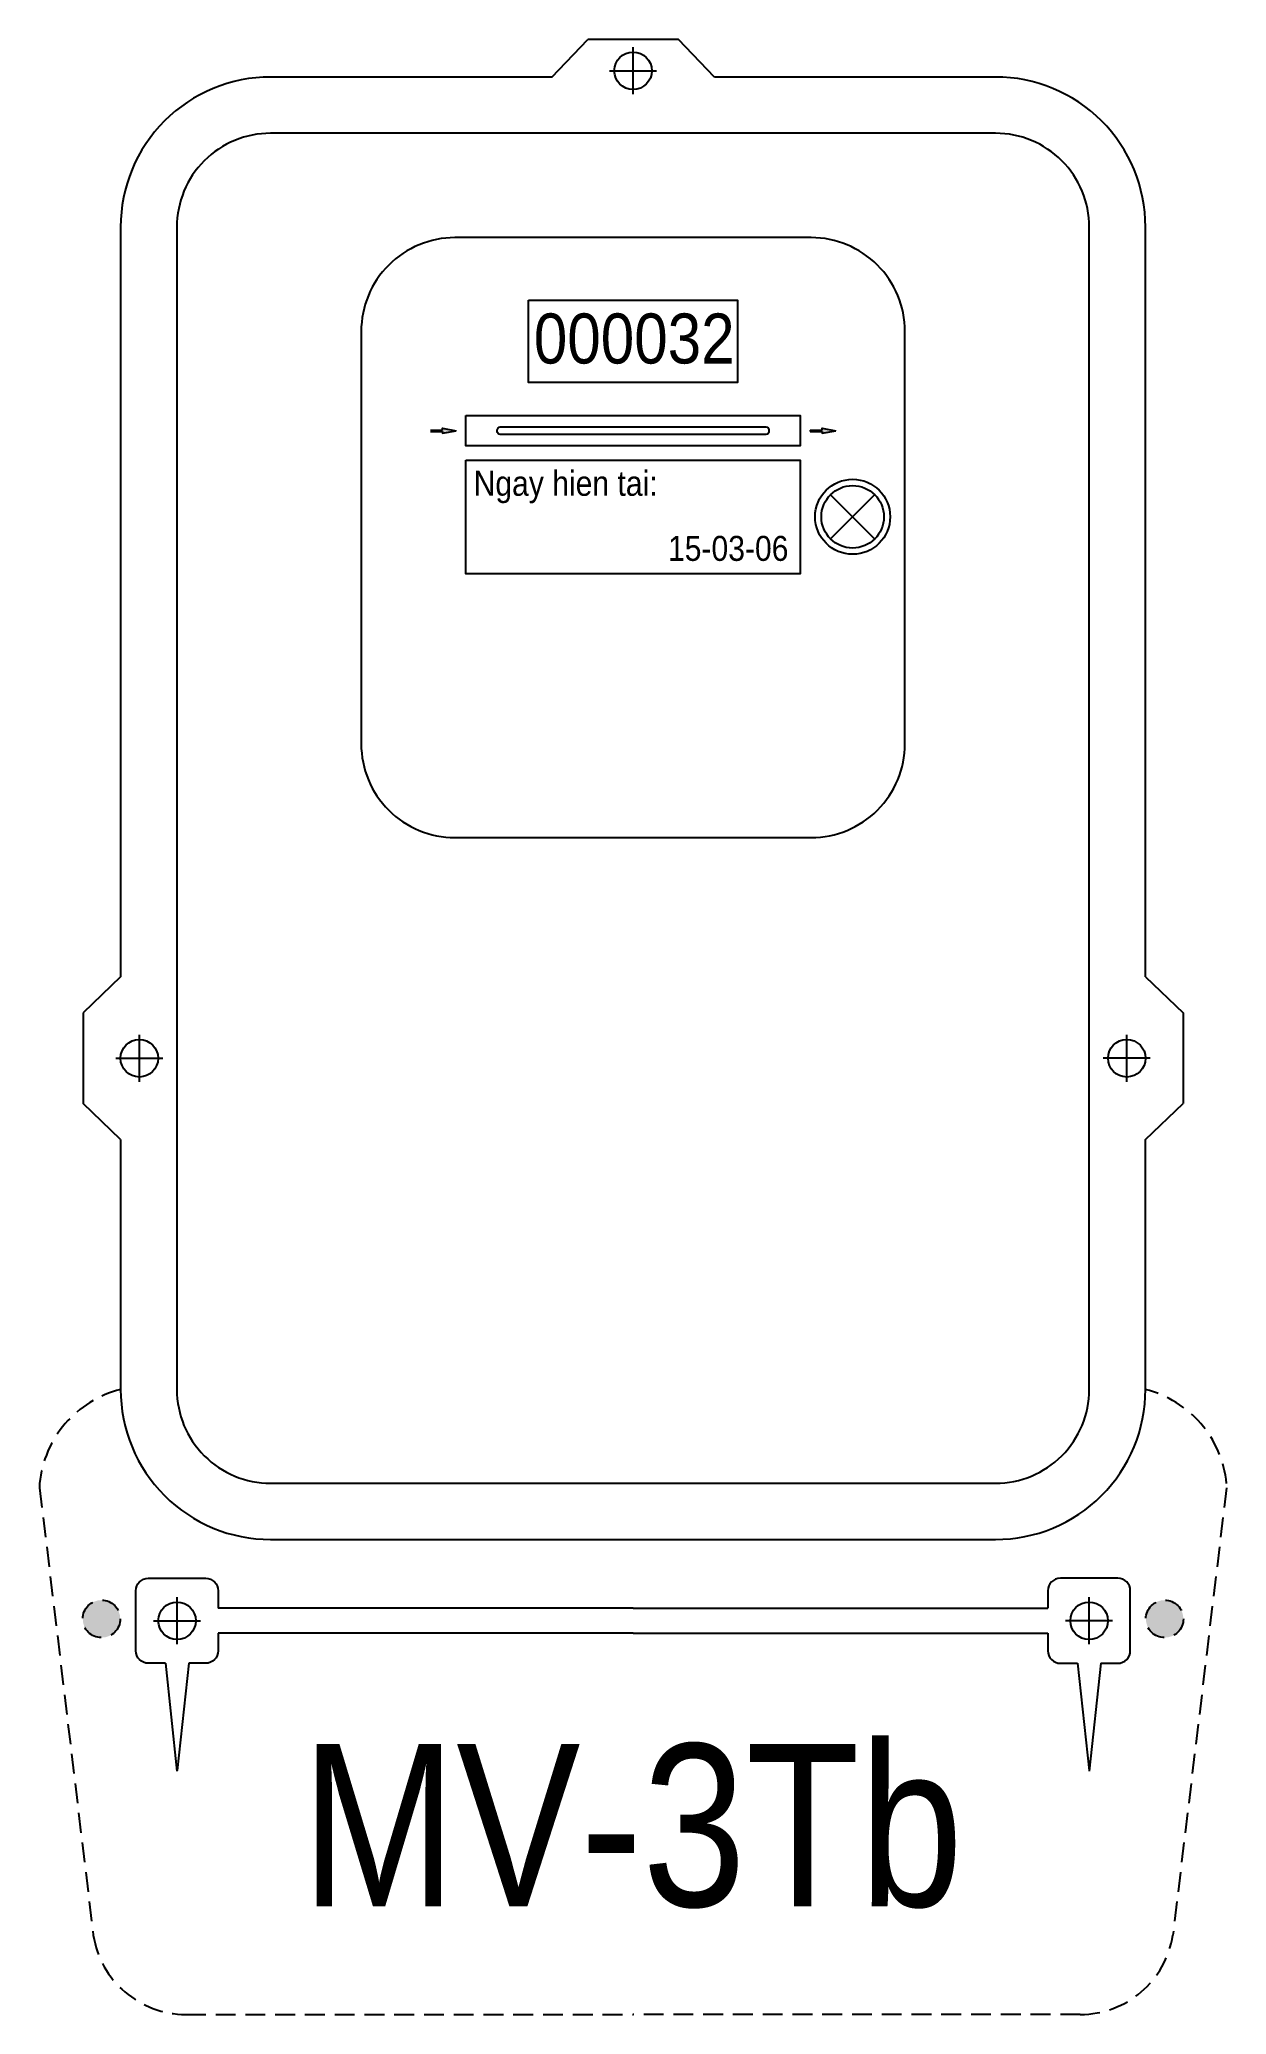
# Model space of a CAD drawing. Header units: millimetres. Extents: x 0 to 190, y 0 to 316.
import ezdxf

# ---------------------------------------------------------------- set-up
doc = ezdxf.new("R2010")
doc.units = ezdxf.units.MM
doc.linetypes.add('HIDDEN2', pattern=[4.7625, 3.175, -1.5875])
for name, color, linetype in [('CONDUCTOR', 7, 'Continuous'), ('DIM1', 11, 'Continuous'), ('TEXT', 7, 'Continuous'), ('THIET BI DIEN', 5, 'Continuous')]:
    doc.layers.add(name, color=color, linetype=linetype)
doc.styles.add('STYLE2', font='txt', dxfattribs={"width": 0.9})
doc.styles.add('VNI-HELVE-CONDENSEN', font='txt')

# ---------------------------------------------------------------- blocks, each defined once
blk = doc.blocks.new('DK3P-MV-3Tb')
at = {"layer": 'DIM1', "ltscale": 15}
for points in [[(-28.29, 253.4), (-30.48, 253.8), (-30.48, 253.5), (-32.41, 253.5), (-32.41, 253.3), (-30.48, 253.3), (-30.48, 253)], [(32.45, 253.4), (30.26, 253.8), (30.26, 253.5), (28.33, 253.5), (28.33, 253.3), (30.26, 253.3), (30.26, 253)]]:
    blk.add_hatch(color=256, dxfattribs=at).paths.add_polyline_path(points)
at = {"layer": 'THIET BI DIEN', "linetype": 'HIDDEN2'}
for points in [[(-82.06, 63.3, 1), (-88.06, 63.3, 1)], [(88.06, 63.3, 1), (82.06, 63.3, 1)]]:
    blk.add_hatch(color=256, dxfattribs=at).paths.add_polyline_path(points)
at = {"layer": 'CONDUCTOR', "color": 8, "ltscale": 100}
for p, q in [((31.59, 236.09), (38.66, 243.16)), ((31.59, 243.16), (38.66, 236.09))]:
    blk.add_line(p, q, dxfattribs=at)
for radius in [6, 5]:
    blk.add_circle((35.13, 239.63), radius, dxfattribs=at)
at = {"layer": 'DIM1'}
for p, q in [((0, 307.25), (0, 314.75)), ((-3.75, 311), (3.75, 311)), ((-79, 149.25), (-79, 156.75)), ((79, 149.25), (79, 156.75)), ((-82.75, 153), (-75.25, 153)), ((82.75, 153), (75.25, 153)), ((-72.97, 59.25), (-72.97, 66.75)), ((72.97, 59.25), (72.97, 66.75)), ((-76.72, 63), (-69.22, 63)), ((76.72, 63), (69.22, 63))]:
    blk.add_line(p, q, dxfattribs=at)
at = {"layer": 'DIM1', "ltscale": 15}
blk.add_line((28.33, 253.5), (28.33, 253.3), dxfattribs=at)
for points in [[(-16.72, 274.32), (16.72, 274.32), (16.72, 261.13), (-16.72, 261.13)], [(-26.75, 255.83), (26.75, 255.83), (26.75, 250.97), (-26.75, 250.97)], [(-26.75, 248.72), (26.75, 248.72), (26.75, 230.53), (-26.75, 230.53)]]:
    blk.add_lwpolyline(points, close=True, dxfattribs=at)
for points in [[(-32.41, 253.5), (-30.48, 253.5)], [(-32.41, 253.3), (-30.48, 253.3)], [(-30.48, 253.5), (-30.48, 253.8), (-28.29, 253.4)], [(-30.48, 253.3), (-30.48, 253), (-28.29, 253.4)], [(28.33, 253.5), (30.26, 253.5)], [(28.33, 253.3), (30.26, 253.3)], [(30.26, 253.5), (30.26, 253.8), (32.45, 253.4)], [(30.26, 253.3), (30.26, 253), (32.45, 253.4)]]:
    blk.add_lwpolyline(points, dxfattribs=at)
at = {"layer": 'THIET BI DIEN', "linetype": 'HIDDEN2'}
for p, q in [((-94.96, 84.26), (-86.38, 12.72)), ((94.96, 84.26), (86.38, 12.72)), ((-71.55, 0), (0, 0)), ((71.55, 0), (0, 0))]:
    blk.add_line(p, q, dxfattribs=at)
at = {"layer": 'THIET BI DIEN', "ltscale": 15}
for p, q in [((0, 65), (-66.38, 65)), ((0, 65), (66.38, 65)), ((0, 61), (-66.38, 61)), ((0, 61), (66.38, 61)), ((-74.83, 56.2), (-72.99, 38.95)), ((-71.11, 56.2), (-72.97, 39.06)), ((71.11, 56.2), (72.97, 39.06)), ((74.83, 56.2), (72.99, 38.95))]:
    blk.add_line(p, q, dxfattribs=at)
for points in [[(-13.01, 310), (-7.26, 316)], [(7.26, 316), (-7.26, 316)], [(13.01, 310), (7.26, 316)], [(-82, 166.01), (-88, 160.26)], [(82, 166.01), (88, 160.26)], [(-88, 160.26), (-88, 145.74)], [(88, 160.26), (88, 145.74)], [(-82, 139.99), (-88, 145.74)], [(82, 139.99), (88, 145.74)]]:
    blk.add_lwpolyline(points, dxfattribs=at)
for points in [[(-13.01, 310), (-58, 310, 0.414214), (-82, 286), (-82, 166.01)], [(82, 166.01), (82, 286, 0.414214), (58, 310), (13.01, 310)], [(-82, 139.99), (-82, 100, 0.414214), (-58, 76), (58, 76, 0.414214), (82, 100), (82, 139.99)], [(-74.83, 56.2), (-77.57, 56.2, -0.414214), (-79.57, 58.2), (-79.57, 67.8, -0.414214), (-77.57, 69.8), (-68.38, 69.8, -0.414214), (-66.38, 67.8), (-66.38, 65)], [(74.83, 56.2), (77.57, 56.2, 0.414214), (79.57, 58.2), (79.57, 67.8, 0.414214), (77.57, 69.8), (68.38, 69.8, 0.414214), (66.38, 67.8), (66.38, 65)], [(-66.38, 61), (-66.38, 58.2, -0.414214), (-68.38, 56.2), (-71.11, 56.2)], [(66.38, 61), (66.38, 58.2, 0.414214), (68.38, 56.2), (71.11, 56.2)]]:
    blk.add_lwpolyline(points, format="xyb", dxfattribs=at)
at = {"layer": 'THIET BI DIEN', "color": 6, "ltscale": 15}
blk.add_lwpolyline([(-58, 85), (58, 85, 0.414214), (73, 100), (73, 286, 0.414214), (58, 301), (-58, 301, 0.414214), (-73, 286), (-73, 100, 0.414214)], format="xyb", close=True, dxfattribs=at)
at = {"layer": 'THIET BI DIEN', "ltscale": 15}
for points in [[(-28.5, 188.3), (28.5, 188.3, 0.414214), (43.5, 203.3), (43.5, 269.3, 0.414214), (28.5, 284.3), (-28.5, 284.3, 0.414214), (-43.5, 269.3), (-43.5, 203.3, 0.414214)], [(-21.25, 254.01), (21.25, 254.01, -0.414214), (21.75, 253.51), (21.75, 253.29, -0.414214), (21.25, 252.79), (-21.25, 252.79, -0.414214), (-21.75, 253.29), (-21.75, 253.51, -0.414214)]]:
    blk.add_lwpolyline(points, format="xyb", close=True, dxfattribs=at)
for centre in [(0, 311), (-79, 153), (79, 153), (-72.97, 63), (72.97, 63)]:
    blk.add_circle(centre, 3, dxfattribs=at)
at = {"layer": 'THIET BI DIEN', "linetype": 'HIDDEN2'}
for centre in [(-85.06, 63.3), (85.06, 63.3)]:
    blk.add_circle(centre, 3, dxfattribs=at)
for centre, radius, start, end in [((-77.83, 83.3), 17.21, 104.0215, 174.4347), ((77.83, 83.3), 17.21, 5.5653, 75.9785), ((-91.98, 84.62), 3, 173.1794, 186.8422), ((-71.55, 15), 15, 188.886, 270), ((71.55, 15), 15, 270, 351.114)]:
    blk.add_arc(centre, radius, start, end, dxfattribs=at)
at = {"layer": 'DIM1', "color": 2, "ltscale": 15, "style": 'VNI-HELVE-CONDENSEN'}
blk.add_text('MV-3Tb', height=26, dxfattribs=at).set_placement((-53.09, 17.29))
at = {"layer": 'TEXT', "style": 'STYLE2', "width": 0.9}
for s, height, p in [('000032', 8, (-15.88, 264.16)), ('Ngay hien tai:', 4, (-25.51, 242.99)), ('15-03-06', 4, (5.59, 232.58))]:
    blk.add_text(s, height=height, dxfattribs=at).set_placement(p)

msp = doc.modelspace()

# ---------------------------------------------------------------- block references
msp.add_blockref('DK3P-MV-3Tb', (94.98, 0))

doc.saveas('drawing.dxf')
